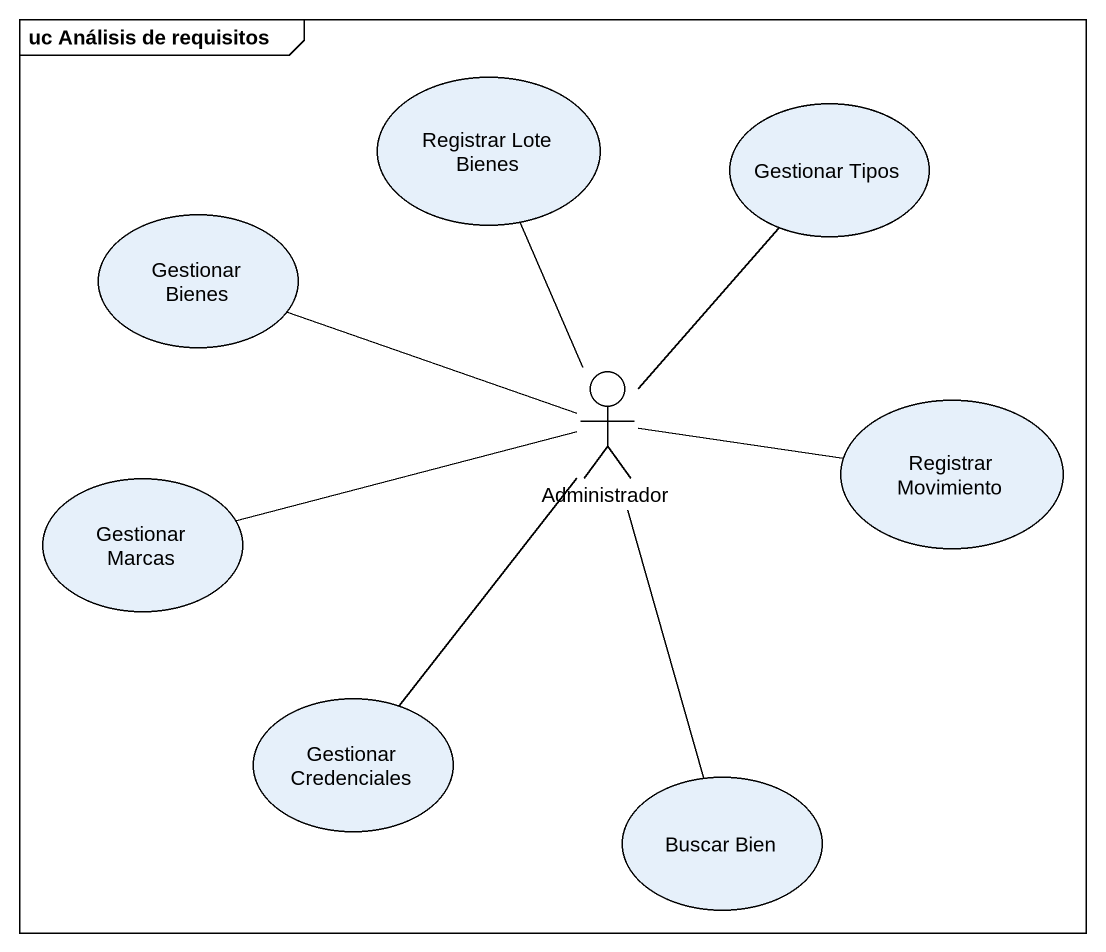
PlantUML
@startuml
mainframe uc Análisis de requisitos
usecase "Registrar Lote Bienes" as Registrar_Lote_Bienes
usecase "Gestionar Tipos" as Gestionar_Tipos
usecase "Gestionar Bienes" as Gestionar_Bienes
actor Administrador
usecase "Registrar Movimiento" as Registrar_Movimiento
usecase "Gestionar Marcas" as Gestionar_Marcas
usecase "Gestionar Credenciales" as Gestionar_Credenciales
usecase "Buscar Bien" as Buscar_Bien
Administrador -up- Registrar_Lote_Bienes
Administrador -up- Gestionar_Tipos
Administrador -left- Gestionar_Bienes
Administrador -right- Registrar_Movimiento
Administrador -left- Gestionar_Marcas
Administrador -- Gestionar_Credenciales
Administrador -- Buscar_Bien
@enduml
